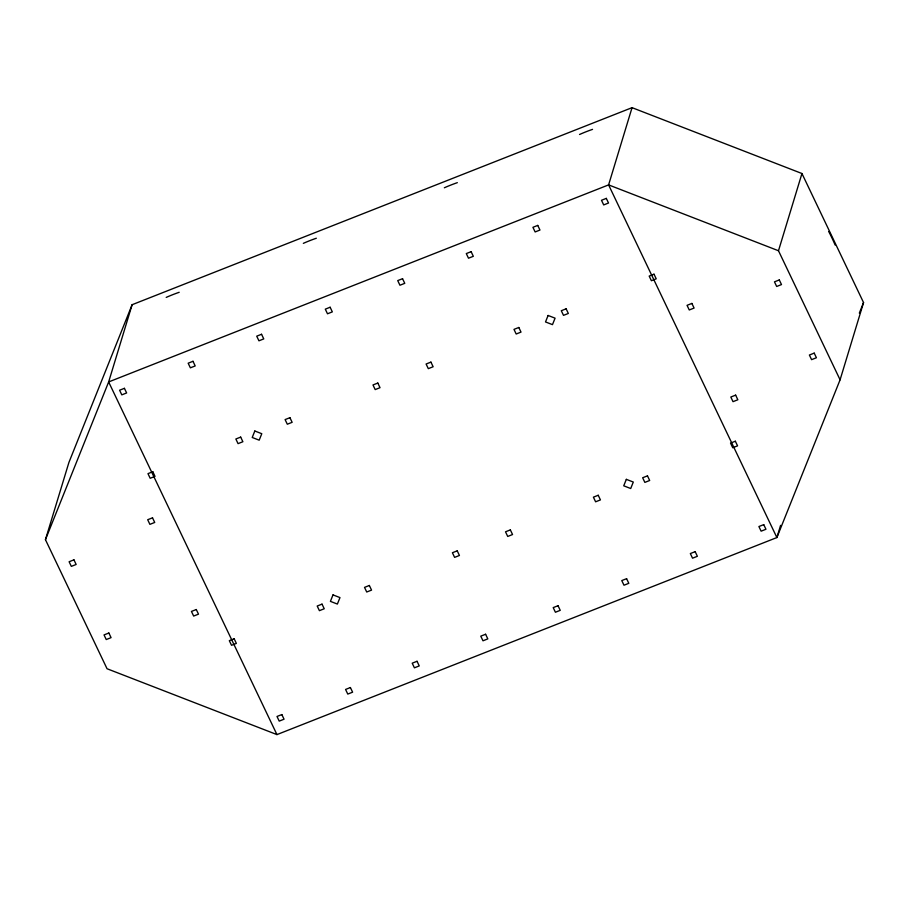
<?xml version="1.0" encoding="UTF-8"?>
<svg xmlns="http://www.w3.org/2000/svg" width="909" height="909" viewBox="0 0 909 909"><rect width="100%" height="100%" fill="white"/><g stroke="black" fill="none" stroke-linecap="round" stroke-linejoin="round"><path stroke-width="1.36" d="M45.45 539.673L68.914 462.454L132.112 304.72L632.05 107.66L801.954 173.517L863.55 302.583L840.086 379.814L776.888 537.549L276.95 734.597L107.046 668.74L45.45 539.673L108.648 381.939L132.112 304.72M632.05 107.66L608.598 184.891L776.888 537.549L780.592 525.357M840.086 379.814L778.49 250.748L801.954 173.517M859.335 313.105L863.55 302.583M778.49 250.748L608.598 184.891L108.648 381.939L276.95 734.597M444.342 187.777A159.643 143.031 7.7 0 1 457.329 182.664M166.211 297.402A159.643 143.031 7.7 0 1 179.198 292.289M579.544 134.487A159.643 143.031 7.7 0 1 592.532 129.373M303.345 243.351A159.643 143.031 7.7 0 1 316.332 238.238M828.701 231.511A187.89 168.108 29.3 0 1 835.166 245.055M254.815 431.002L252.225 437.479L259.19 440.172L261.781 433.707L254.815 431.002M333.001 594.895L330.41 601.36L337.375 604.065L339.977 597.599L333.001 594.895M548.104 315.468L545.514 321.945L552.479 324.638L555.081 318.173L548.104 315.468M626.335 479.35L623.733 485.815L630.71 488.519L633.3 482.043L626.335 479.35M124.419 388.325L119.59 390.222L121.806 394.858L126.635 392.949L124.419 388.325M192.992 361.293L188.163 363.202L190.367 367.827L195.196 365.929L192.992 361.293M261.553 334.273L256.724 336.171L258.94 340.807L263.769 338.909L261.553 334.273M330.126 307.242L325.297 309.151L327.501 313.787L332.33 311.878L330.126 307.242M402.551 278.699L397.722 280.597L399.937 285.233L404.766 283.335L402.551 278.699M471.123 251.668L466.294 253.577L468.499 258.213L473.328 256.304L471.123 251.668M537.753 225.409L532.924 227.307L535.14 231.943L539.969 230.045L537.753 225.409M606.314 198.378L601.497 200.287L603.701 204.923L608.53 203.014L606.314 198.378M152.803 471.737L147.974 473.646L150.178 478.27L155.007 476.373L152.803 471.737M240.68 437.104L235.851 439.002L238.056 443.637L242.885 441.729L240.68 437.104M289.926 417.686L285.096 419.594L287.312 424.219L292.141 422.321L289.926 417.686M377.814 383.053L372.985 384.95L375.19 389.586L380.019 387.677L377.814 383.053M430.923 362.112L426.094 364.02L428.309 368.645L433.138 366.747L430.923 362.112M518.812 327.479L513.983 329.376L516.187 334.012L521.016 332.103L518.812 327.479M566.125 308.821L561.296 310.73L563.512 315.355L568.341 313.457L566.125 308.821M654.003 274.188L649.185 276.086L651.389 280.722L656.218 278.813L654.003 274.188M691.874 303.424L687.045 305.333L689.261 309.969L694.09 308.06L691.874 303.424M152.519 517.823L147.69 519.721L149.894 524.357L154.723 522.448L152.519 517.823M779.297 279.938L774.468 281.847L776.672 286.471L781.501 284.574L779.297 279.938M73.947 559.842L69.118 561.739L71.322 566.375L76.151 564.466L73.947 559.842M814.214 353.124L809.385 355.021L811.589 359.657L816.418 357.748L814.214 353.124M108.864 633.016L104.035 634.914L106.239 639.55L111.068 637.641L108.864 633.016M735.642 395.131L730.813 397.04L733.018 401.664L737.847 399.767L735.642 395.131M196.276 609.53L191.447 611.427L193.662 616.063L198.492 614.154L196.276 609.53M234.147 638.766L229.318 640.675L231.534 645.299L236.363 643.402L234.147 638.766M322.025 604.133L317.196 606.03L319.411 610.666L324.24 608.757L322.025 604.133M369.349 585.476L364.52 587.384L366.725 592.009L371.554 590.111L369.349 585.476M457.227 550.843L452.398 552.74L454.614 557.376L459.443 555.467L457.227 550.843M510.347 529.902L505.518 531.81L507.722 536.446L512.551 534.537L510.347 529.902M598.224 495.269L593.395 497.166L595.611 501.802L600.44 499.905L598.224 495.269M647.481 475.85L642.652 477.759L644.856 482.395L649.685 480.486L647.481 475.85M735.358 441.217L730.529 443.115L732.745 447.751L737.563 445.853L735.358 441.217M281.835 714.576L277.006 716.474L279.222 721.11L284.051 719.201L281.835 714.576M350.397 687.545L345.568 689.454L347.783 694.078L352.612 692.181L350.397 687.545M417.038 661.286L412.209 663.184L414.413 667.82L419.242 665.911L417.038 661.286M485.599 634.255L480.77 636.164L482.986 640.788L487.815 638.891L485.599 634.255M558.035 605.712L553.206 607.61L555.41 612.246L560.239 610.337L558.035 605.712M626.596 578.681L621.767 580.59L623.983 585.214L628.812 583.317L626.596 578.681M695.169 551.661L690.34 553.558L692.544 558.194L697.373 556.285L695.169 551.661M763.73 524.629L758.901 526.538L761.117 531.163L765.946 529.265L763.73 524.629"/></g></svg>
